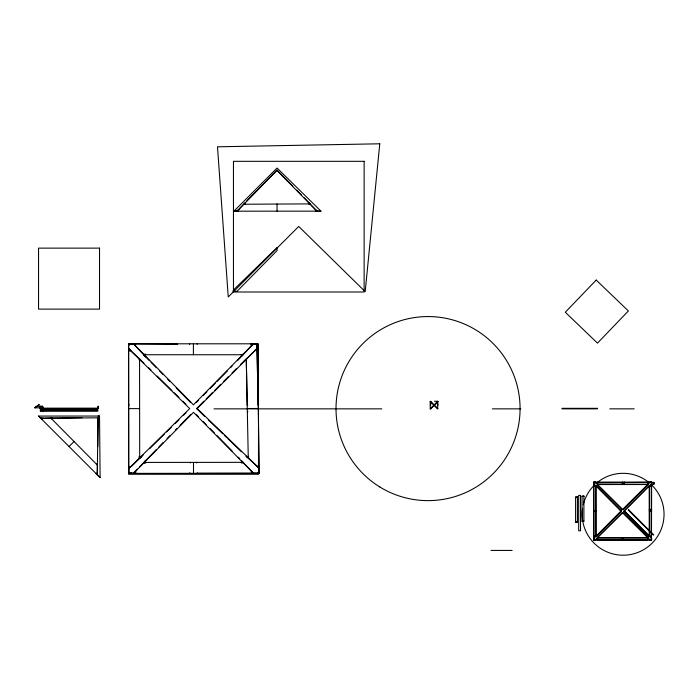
<?xml version="1.0" encoding="UTF-8"?>
<svg xmlns="http://www.w3.org/2000/svg" width="699" height="699" viewBox="0 0 699 699"><rect width="100%" height="100%" fill="white"/><g stroke="black" fill="none" stroke-linecap="round" stroke-linejoin="round"><path stroke-width="1.05" d="M97.72 408.155L40.341 408.155L40.341 409.195L97.545 408.854M597.619 539.803L597.619 537.977M647.641 539.803L647.641 538.029M651.372 511.633L651.372 536.491L649.546 536.491L649.563 485.735L651.389 485.735M277.049 170.539L316.962 211.168L320.981 211.15L277.049 168.04L233.947 211.177L237.118 211.168L277.049 170.128L292.872 186.222M622.634 484.206L622.276 482.38L622.267 484.215M437.661 408.347L437.67 405.149M97.808 446.617L98.061 417.513L97.257 474.761L100.114 477.6L99.529 416.054L98.157 416.054M97.292 472.437L97.257 474.761L97.379 465.088L96.418 464.145M189.761 473.328L189.779 472.777M190.373 462.948L190.39 462.397M197.127 344.371L197.144 343.821M241.775 460.929L253.44 473.267L128.791 473.38L128.782 468.557L189.717 408.583L128.607 348.679L141.617 360.85L140.324 359.828M304.292 197.852L316.962 211.168L315.336 209.49M145.628 356.813L133.457 343.803L128.599 343.821L128.599 474.263L258.49 474.263L258.49 343.803L128.599 343.803L128.791 473.38L135.99 472.812M149.437 360.693L143.592 354.743L143.618 354.201L145.637 354.192M259.032 467.648L259.364 465.997M128.607 351.125L128.965 349.474M259.46 470.776L258.971 472.734L259.512 473.267L197.249 473.328L197.232 472.769M593.669 482.86L593.634 482.983A0.891 0.629 -90 0 0 593.634 483.621L621.254 511.476L596.238 536.491L595.88 536.124M651.59 539.366L651.625 539.244A0.891 0.629 -90 0 0 651.625 538.606L624.006 510.751L649.013 485.735L649.38 486.102M593.704 482.791L594.5 482.118A0.891 0.629 0 0 1 595.137 482.118L622.992 509.737L648.008 484.73L647.641 484.363M242.195 355.52L241.19 356.822L253.335 343.821L256.926 343.829L258.141 404.756L257.582 404.782M430.278 408.662L433.782 405.149L430.252 401.549M437.976 401.645L434.472 405.149L437.976 408.662M624.067 511.511L624.382 511.1L624.05 511.493L649.004 536.448L649.38 536.124L624.67 511.388M245.227 202.518L237.118 211.168L238.735 210.801M52.652 417.923L40.804 418.308L38.559 416.071L99.52 416.045M650.629 540.152L651.555 539.436L650.952 539.436M649.249 536.255L648.454 535.198M131.587 466.233L141.766 456.386L140.455 457.382M196.244 402.624L198.533 400.291M203.103 395.634L206.913 391.755M209.962 388.653L215.292 383.218M216.812 381.663L227.481 370.793M230.53 367.691L232.051 366.136M237.38 360.71L240.43 357.6M139.791 466.757L156.375 449.483M158.664 447.15L163.234 442.493M167.044 438.605L170.093 435.503M175.423 430.068L176.952 428.513M179.993 425.403L190.661 414.533M246.738 200.954L277.04 170.119M251.815 472.9L259.512 473.24L256.926 343.829L256.358 344.362L254.453 343.829M204.903 416.595L196.568 408.574L203.916 401.2M206.205 398.911L212.286 392.812M214.576 390.523L220.657 384.415M223.697 381.366L228.267 376.796M232.068 372.978L236.638 368.399M240.439 364.59L257.005 348.618L197.197 408.574L259.408 468.444L259.512 473.24L257.809 472.9M69.026 446.547L74.181 441.392M437.67 401.61L438.072 405.149M430.645 408.976L434.131 405.499L437.635 409.002M595.88 486.102L596.23 485.753L621.245 510.759L593.634 538.606A0.891 0.629 -90 0 0 593.634 539.244L594.631 540.152M597.619 484.363L597.261 484.722L622.276 509.737L650.122 482.118A0.891 0.629 0 0 1 650.76 482.118L651.625 482.983A0.891 0.629 -90 0 1 651.625 483.621L624.024 511.458M596.046 539.436L595.688 539.794A1.232 1.232 0 0 1 593.949 539.794L593.634 540.109L593.591 482.092L651.651 482.074L651.468 539.951M649.214 482.791L649.572 482.432A1.232 1.232 0 0 1 651.311 482.432L651.59 482.153M650.996 484.486L651.311 484.171A1.232 1.232 0 0 0 651.311 482.432M647.641 537.863L648.008 537.496L622.992 512.481L595.015 540.152M139.145 456.377L139.162 458.395L139.695 458.422L143.321 454.866M149.516 448.758L164.248 434.262M166.572 431.973L171.229 427.395M175.1 423.585L178.979 419.767M183.627 415.189L185.951 412.899M131.281 466.119L128.782 468.557L129.315 468.583L128.773 466.111M137.45 469.038L133.561 473.372L193.457 412.314L253.44 473.267L251.002 470.759M97.379 465.088L50.599 417.81M437.635 401.305L434.131 404.808L430.636 401.313M244.257 360.789L245.961 359.443M136.008 470.881L133.535 472.83L136.008 473.372M237.101 210.81L238.752 209.508M250.889 346.311L253.37 344.362M34.95 407.666L38.978 404.747L35.055 407.814M34.985 407.797L37.003 406.329L40.123 406.364L40.035 407.823L34.985 407.797L37.003 406.346M38.978 404.747L38.192 405.28L39.083 404.887M131.089 343.803L129.14 344.345L128.599 343.803L177.677 344.257M241.19 354.751L243.191 354.218L243.226 354.751L143.592 354.743M145.707 462.423L143.706 462.965L145.707 460.353L143.706 462.965L145.724 462.983M245.218 203.881L243.881 204.239L310.216 203.881M250.906 344.38L253.335 343.821L193.457 404.835L133.457 343.803L135.082 344.179M255.257 344.196L256.891 343.829M131.29 472.821L128.791 473.38L129.324 472.839L131.281 473.38M315.328 211.168L316.979 210.81M250.993 473.275L253.466 472.734M133.422 344.345L135.903 343.803M143.959 363.113L139.014 358.832L139.555 360.833M247.49 457.295L246.162 456.298L259.408 468.444L258.805 466.015M247.769 405.376L247.21 405.403L246.284 360.072M650.245 540.152L622.267 512.489L597.261 537.496L597.619 537.863M247.28 408.504L258.211 408.496M308.853 204.248L310.199 204.239L308.862 202.5M82.001 417.653L50.477 418.194L51.682 418.884M97.764 417.81L40.804 418.308L42.211 419.199M241.26 462.904L243.278 462.887L243.313 462.345L143.679 462.423M50.66 409.195L97.72 408.854M196.576 408.574L197.179 408.574M128.695 408.627L139.625 408.618M622.634 482.38L622.992 484.215M233.947 211.177L320.981 211.15M434.446 401.27L438.028 401.27M430.855 401.698L430.68 405.149M437.399 401.698L437.583 405.149M98.14 408.487L95.518 408.662M40.245 408.679L98.14 408.662L98.14 406.049L97.72 409.195M213.999 408.854L381.803 408.854M492.384 408.854L520.825 408.854M609.781 408.854L634.211 408.854M40.341 410.61L97.72 410.61M651.555 482.791L650.952 482.188M650.856 484.215L654.115 484.215L654.115 482.38L593.958 482.773M651.337 484.363L651.372 537.863M594.307 484.529L593.949 484.171A1.232 1.232 0 0 1 593.949 482.432L593.591 482.074M597.785 484.529L648.13 484.529M593.923 486.102L595.74 486.102M649.563 486.102L651.389 486.102M582.066 496.404L583.892 496.404M575.6 497.26L577.435 497.26M649.214 509.379L651.669 509.379M593.905 510.742L595.74 510.742M649.563 510.751L651.389 510.751M593.591 511.118L596.046 511.118M649.214 511.118L651.669 511.118M593.958 511.485L595.784 511.485M649.546 511.485L651.372 511.485M582.066 521.043L583.892 521.043M575.6 521.9L577.435 521.9M593.958 536.124L595.775 536.124M649.546 536.124L651.363 536.124M594.307 537.697L593.949 538.055A1.232 1.232 0 0 0 593.949 539.794M597.785 537.697L648.13 537.697M650.952 537.697L651.311 538.055A1.232 1.232 0 0 1 651.311 539.794L651.669 540.152L593.608 540.152M491.048 550.428L512.131 550.428M247.341 411.615L247.892 411.624M128.686 404.887L129.245 404.896M41.04 418.046L43.128 418.29M250.889 343.821L252.54 344.179M96.104 473.616L97.528 474.525M246.179 456.29L248.818 458.299L248.232 456.298M208.319 419.881L222.806 433.826M224.362 435.328L226.703 437.574M227.9 438.727L231.037 441.742M231.369 442.065L241.487 451.807M148.625 367.683L150.958 369.972M157.179 376.071L171.945 390.54M174.278 392.829L178.944 397.399M182.832 401.209L185.943 404.258M38.559 416.071L100.114 477.6M196.253 414.524L198.542 416.857M203.121 421.506L206.179 424.608M209.988 428.487L214.567 433.135M216.856 435.46L232.12 450.969M238.219 457.172L239.748 458.727M296.682 190.102L301.252 194.75M150.967 362.248L156.314 367.683M159.363 370.785L163.182 374.673M167.76 379.33L170.049 381.654M176.157 387.866L190.652 402.624M133.457 343.803L135.886 346.311M256.874 465.997L258.866 468.479M129.14 348.644L131.097 351.125M144.125 354.856L145.645 356.805M620.511 510.043L620.895 511.109M258.91 470.768L259.512 473.267M128.607 348.679L129.158 351.116M128.599 343.803L128.974 345.481M196.602 462.389L196.62 462.948M189.656 343.821L189.674 344.371M246.275 358.736L248.276 458.334M193.405 343.821L193.413 354.751M193.501 462.397L193.509 473.328M139.555 358.797L139.695 458.422M43.251 408.679L43.251 409.195L43.251 408.155M43.251 411.134L43.251 410.095L43.251 410.61M653.748 482.38L653.748 484.215M649.214 486.268L649.214 535.958M649.214 539.436L649.572 539.794A1.232 1.232 0 0 0 651.311 539.794M648.008 482.38L648.008 484.215L597.261 484.215L597.261 482.38M647.641 482.38L647.641 484.215M624.364 482.074L624.364 484.529M622.984 537.977L622.984 539.803M622.634 482.074L622.634 484.529M622.634 537.697L622.634 540.152M622.276 537.977L622.276 539.803M597.619 482.38L597.628 484.215M596.046 482.791L595.688 482.432A1.232 1.232 0 0 0 593.949 482.432M596.046 486.268L596.046 535.958M595.784 540.091L593.958 540.091M594.307 482.188L594.307 482.791M430.191 401.322L430.191 405.149M430.243 405.472L430.243 409.055M277.04 203.89L277.04 211.168M45.391 408.679L40.236 408.854L40.236 406.233L42.796 406.233L42.796 408.854M43.076 408.155L43.076 409.195M43.076 410.095L43.076 411.134M42.263 406.233L42.263 408.854M40.769 406.233L40.769 408.854M40.577 408.155L40.577 409.195M40.577 410.095L40.577 411.134M652.053 485.307A40.944 40.944 0 0 1 636.038 553.11A40.944 40.944 0 0 1 582.573 508.435M583.307 504.608A40.944 40.944 0 0 1 593.468 486.006M597.033 482.686A40.944 40.944 0 0 1 649.17 482.686M277.049 248.119L277.049 250.618L237.118 291.247L232.881 291.3L234.75 288.731L276.97 247.656L277.049 248.119M379.775 143.793L365.193 291.649L298.709 226.45L228.25 296.961L217.494 146.799L379.775 143.793M620.345 510.453L620.878 509.964L620.345 510.453M596.186 280.063L565.299 312.243L597.479 343.139L628.366 310.959L596.186 280.063M628.681 509.763L628.305 510.139L653.32 535.146L653.687 534.779L628.681 509.763M364.135 161.32L233.457 161.32L233.457 291.999L364.135 291.999L364.135 161.32M99.529 248.128L38.55 248.128L38.55 309.115L99.529 309.115L99.529 248.128M597.383 408.33L562.005 408.33L562.005 408.854L597.383 408.854L597.383 408.33M97.72 410.095L40.341 410.095L40.341 411.134L97.72 411.134L97.72 410.095M595.74 485.735L593.905 485.735L593.958 536.491L595.784 536.491L595.74 485.735M580.511 495.425L578.685 495.425L578.685 530.794L580.511 530.794L580.511 495.425M583.892 496.028L582.066 496.028L582.066 521.41L583.892 521.41L583.892 496.028M577.435 496.893L575.6 496.893L575.6 522.267L577.435 522.267L577.435 496.893M647.999 537.977L597.269 537.977L597.269 539.803L647.999 539.803L647.999 537.977M379.898 487.02A92.023 92.023 0 0 0 520.039 411.073A92.023 92.023 0 0 0 384.197 327.682A92.023 92.023 0 0 0 379.898 487.02"/></g></svg>
